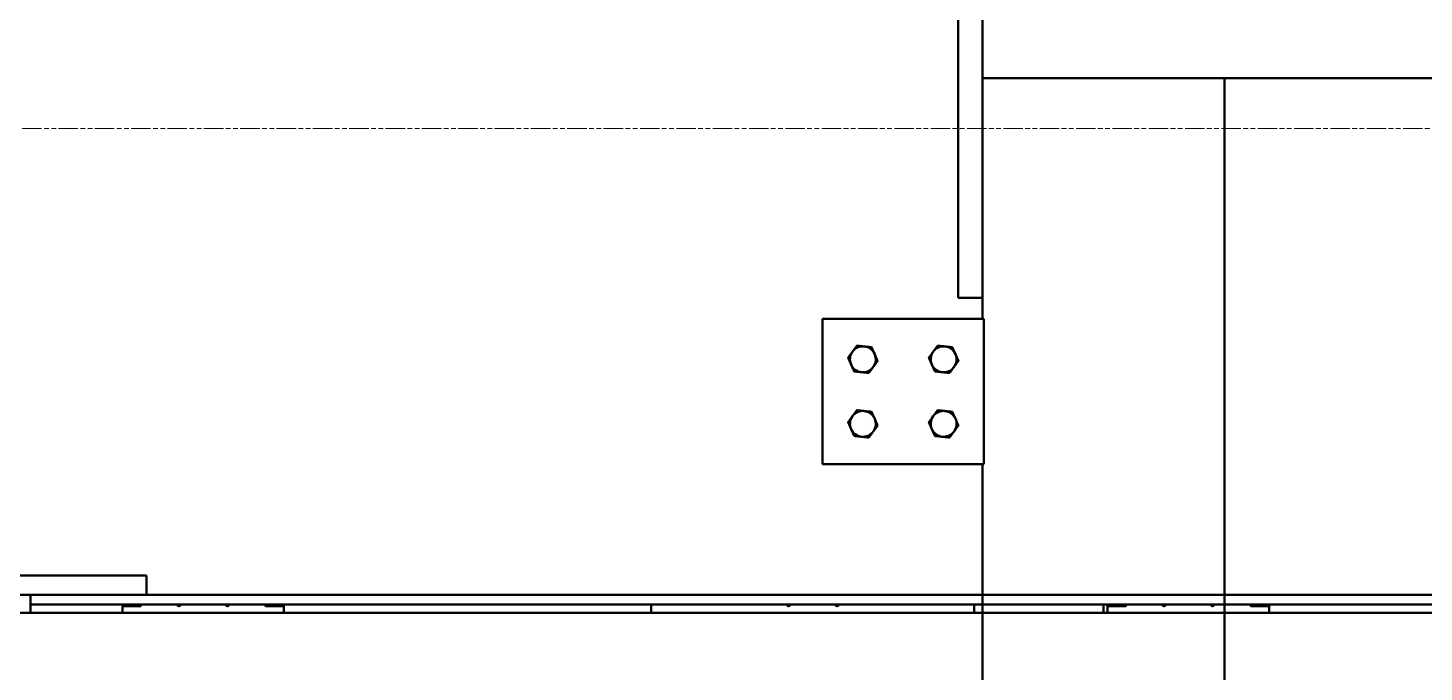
# Model space of a CAD drawing. Header units: metres. Extents: x -20317 to 2216, y -10281 to 3094.
# Drawn here: x -3874.8 to -3788.3, y -1291.4 to -1251.5 of the extents above; entities that cross this region are included whole.
import ezdxf

# ---------------------------------------------------------------- set-up
doc = ezdxf.new("R2010")
doc.units = ezdxf.units.M
doc.header["$MEASUREMENT"] = 0
doc.linetypes.add('AM_ISO09W050', pattern=[22.5, 12, -1.5, 3, -1.5, 3, -1.5])
doc.layers.get('0').update_dxf_attribs({"color": 30, "lineweight": 0})
for name, color, linetype, lineweight in [('SSN_Lift-AM_0', 7, 'Continuous', 50), ('SSN_PBC-AM_0', 5, 'Continuous', 50), ('SSN_PBC-AM_11', 9, 'AM_ISO09W050', 18)]:
    doc.layers.add(name, color=color, linetype=linetype, lineweight=lineweight)

# ---------------------------------------------------------------- blocks, each defined once
blk = doc.blocks.new('Lift_20-024-10000')
at = {"layer": 'SSN_Lift-AM_0'}
for p, q in [((772.5, 960), (772.5, 830.08)), ((787.5, 830.08), (787.5, 960)), ((772.5, 830.08), (772.5, 795)), ((1087.5, 831.29), (787.5, 831.29)), ((787.5, 795), (787.5, 830.08)), ((937.5, 831.29), (937.5, -692)), ((937.5, -692), (937.5, 831.29)), ((772.5, 795), (772.5, 710)), ((787.5, 710), (787.5, 795)), ((772.5, 695), (772.5, 710)), ((787.5, 710), (787.5, 695)), ((772.5, 695), (787.5, 695)), ((787.5, 682), (787.5, 695)), ((688.5, 592), (688.5, 682)), ((688.5, 682), (788.5, 682)), ((788.5, 682), (788.5, 592)), ((788.5, 592), (688.5, 592)), ((787.5, -592), (787.5, 592))]:
    blk.add_line(p, q, dxfattribs=at)
for centre, start, end in [((713.5, 657), 143.93265, 203.93265), ((713.5, 657), 83.93265, 143.93265), ((713.5, 657), 23.93265, 83.93265), ((713.5, 657), 323.93265, 23.93265), ((763.5, 657), 143.93265, 203.93265), ((763.5, 657), 83.93265, 143.93265), ((763.5, 657), 23.93265, 83.93265), ((763.5, 657), 323.93265, 23.93265), ((713.5, 657), 203.93265, 263.93265), ((713.5, 657), 263.93265, 323.93265), ((763.5, 657), 203.93265, 263.93265), ((763.5, 657), 263.93265, 323.93265), ((713.5, 617), 83.93265, 143.93265), ((713.5, 617), 23.93265, 83.93265), ((763.5, 617), 83.93265, 143.93265), ((763.5, 617), 23.93265, 83.93265), ((713.5, 617), 143.93265, 203.93265), ((713.5, 617), 323.93265, 23.93265), ((763.5, 617), 143.93265, 203.93265), ((763.5, 617), 323.93265, 23.93265), ((713.5, 617), 203.93265, 263.93265), ((713.5, 617), 263.93265, 323.93265), ((763.5, 617), 203.93265, 263.93265), ((763.5, 617), 263.93265, 323.93265)]:
    blk.add_arc(centre, 8, start, end, dxfattribs=at)
for points in [[(704.31, 657.98), (705.77, 659.98), (707.03, 661.71)], [(706.19, 653.75), (705.32, 655.71), (704.31, 657.98)], [(707.03, 661.71), (708.3, 663.44), (709.75, 665.44)], [(709.75, 665.44), (712.21, 665.18), (714.35, 664.96)], [(714.35, 664.96), (716.48, 664.73), (718.94, 664.47)], [(718.94, 664.47), (719.94, 662.2), (720.81, 660.25)], [(720.81, 660.25), (721.68, 658.29), (722.69, 656.02)], [(754.31, 657.98), (755.77, 659.98), (757.03, 661.71)], [(756.19, 653.75), (755.32, 655.71), (754.31, 657.98)], [(757.03, 661.71), (758.3, 663.44), (759.75, 665.44)], [(759.75, 665.44), (762.21, 665.18), (764.35, 664.96)], [(764.35, 664.96), (766.48, 664.73), (768.94, 664.47)], [(768.94, 664.47), (769.94, 662.2), (770.81, 660.25)], [(770.81, 660.25), (771.68, 658.29), (772.69, 656.02)], [(708.06, 649.53), (707.06, 651.8), (706.19, 653.75)], [(712.65, 649.04), (710.52, 649.27), (708.06, 649.53)], [(717.25, 648.56), (714.79, 648.82), (712.65, 649.04)], [(719.97, 652.29), (718.7, 650.56), (717.25, 648.56)], [(722.69, 656.02), (721.23, 654.02), (719.97, 652.29)], [(758.06, 649.53), (757.06, 651.8), (756.19, 653.75)], [(762.65, 649.04), (760.52, 649.27), (758.06, 649.53)], [(767.25, 648.56), (764.79, 648.82), (762.65, 649.04)], [(769.97, 652.29), (768.7, 650.56), (767.25, 648.56)], [(772.69, 656.02), (771.23, 654.02), (769.97, 652.29)], [(707.03, 621.71), (708.3, 623.44), (709.75, 625.44)], [(709.75, 625.44), (712.21, 625.18), (714.35, 624.96)], [(714.35, 624.96), (716.48, 624.73), (718.94, 624.47)], [(718.94, 624.47), (719.94, 622.2), (720.81, 620.25)], [(757.03, 621.71), (758.3, 623.44), (759.75, 625.44)], [(759.75, 625.44), (762.21, 625.18), (764.35, 624.96)], [(764.35, 624.96), (766.48, 624.73), (768.94, 624.47)], [(768.94, 624.47), (769.94, 622.2), (770.81, 620.25)], [(704.31, 617.98), (705.77, 619.98), (707.03, 621.71)], [(706.19, 613.75), (705.32, 615.71), (704.31, 617.98)], [(722.69, 616.02), (721.23, 614.02), (719.97, 612.29)], [(720.81, 620.25), (721.68, 618.29), (722.69, 616.02)], [(754.31, 617.98), (755.77, 619.98), (757.03, 621.71)], [(756.19, 613.75), (755.32, 615.71), (754.31, 617.98)], [(772.69, 616.02), (771.23, 614.02), (769.97, 612.29)], [(770.81, 620.25), (771.68, 618.29), (772.69, 616.02)], [(708.06, 609.53), (707.06, 611.8), (706.19, 613.75)], [(712.65, 609.04), (710.52, 609.27), (708.06, 609.53)], [(717.25, 608.56), (714.79, 608.82), (712.65, 609.04)], [(719.97, 612.29), (718.7, 610.56), (717.25, 608.56)], [(758.06, 609.53), (757.06, 611.8), (756.19, 613.75)], [(762.65, 609.04), (760.52, 609.27), (758.06, 609.53)], [(767.25, 608.56), (764.79, 608.82), (762.65, 609.04)], [(769.97, 612.29), (768.7, 610.56), (767.25, 608.56)]]:
    blk.add_rational_spline(points, [1, 1.0379548493, 1], degree=2, dxfattribs=at)
blk = doc.blocks.new('Lift mit KG 3.200')
at = {"layer": 'SSN_PBC-AM_0'}
for p, q in [((67529.31, 61078.61), (67302.31, 61078.61)), ((67529.31, 61078.61), (67534.31, 61078.61)), ((67534.31, 61066.61), (67534.31, 61078.61)), ((67454.31, 61066.61), (67462.31, 61066.61)), ((67462.31, 61066.61), (67467.31, 61066.61)), ((67462.31, 61066.61), (67462.31, 61060.61)), ((67467.31, 61060.61), (67462.31, 61060.61)), ((67462.31, 61055.61), (67462.31, 61060.61)), ((68859.31, 61066.61), (67467.31, 61066.61)), ((67467.31, 61060.61), (68826.31, 61060.61)), ((67519.31, 61060.11), (67519.31, 61060.61)), ((67519.31, 61059.61), (67519.31, 61060.11)), ((67524.31, 61060.11), (67524.31, 61060.61)), ((67524.31, 61059.61), (67524.31, 61060.11)), ((67530.81, 61060.61), (67530.81, 61060.11)), ((67607.81, 61060.11), (67607.81, 61060.61)), ((67614.31, 61060.61), (67614.31, 61060.11)), ((67614.31, 61060.11), (67614.31, 61059.61)), ((67619.31, 61060.61), (67619.31, 61060.11)), ((67619.31, 61060.11), (67619.31, 61059.61)), ((67846.81, 61055.61), (67846.81, 61060.61)), ((68046.81, 61060.61), (68046.81, 61055.61)), ((68126.81, 61055.61), (68126.81, 61060.61)), ((68129.31, 61060.11), (68129.31, 61060.61)), ((68129.31, 61059.61), (68129.31, 61060.11)), ((68134.31, 61060.11), (68134.31, 61060.61)), ((68134.31, 61059.61), (68134.31, 61060.11)), ((68140.81, 61060.61), (68140.81, 61060.11)), ((68217.81, 61060.11), (68217.81, 61060.61)), ((68224.31, 61060.61), (68224.31, 61060.11)), ((68224.31, 61060.11), (68224.31, 61059.61)), ((68229.31, 61060.61), (68229.31, 61060.11)), ((68229.31, 61060.11), (68229.31, 61059.61)), ((68786.31, 61055.61), (65742.31, 61055.61)), ((67519.31, 61059.61), (67528.61, 61059.61)), ((67519.31, 61055.61), (67519.31, 61059.61)), ((67530.31, 61059.61), (67528.61, 61059.61)), ((67610.01, 61059.61), (67608.31, 61059.61)), ((67610.01, 61059.61), (67619.31, 61059.61)), ((67619.31, 61059.61), (67619.31, 61055.61)), ((68129.31, 61059.61), (68138.61, 61059.61)), ((68129.31, 61055.61), (68129.31, 61059.61)), ((68140.31, 61059.61), (68138.61, 61059.61)), ((68220.01, 61059.61), (68218.31, 61059.61)), ((68220.01, 61059.61), (68229.31, 61059.61)), ((68229.31, 61059.61), (68229.31, 61055.61))]:
    blk.add_line(p, q, dxfattribs=at)
for centre, radius, start, end in [((67530.31, 61060.11), 0.5, 270, 0), ((67554.31, 61060.61), 1, 180, 0), ((67584.31, 61060.61), 1, 180, 0), ((67608.31, 61060.11), 0.5, 180, 270), ((67931.81, 61060.61), 1, 180, 0), ((67961.81, 61060.61), 1, 180, 0), ((68140.31, 61060.11), 0.5, 270, 0), ((68164.31, 61060.61), 1, 180, 0), ((68194.31, 61060.61), 1, 180, 0), ((68218.31, 61060.11), 0.5, 180, 270)]:
    blk.add_arc(centre, radius, start, end, dxfattribs=at)
at = {"layer": 'SSN_PBC-AM_11'}
blk.add_line((68864.31, 61355.61), (65664.31, 61355.61), dxfattribs=at)
at = {"layer": 'SSN_Lift-AM_0'}
blk.add_blockref('Lift_20-024-10000', (67264.31, 60555.61), dxfattribs=at)
blk = doc.blocks.new('A$C4EFB1426')
blk.add_blockref('Lift mit KG 3.200', (-65305.19, -59357.45))

msp = doc.modelspace()

# ---------------------------------------------------------------- block references
at = {"xscale": 0.1, "yscale": 0.1, "zscale": 0.1}
msp.add_blockref('A$C4EFB1426', (-4090.347, -1457.513), dxfattribs=at)

doc.saveas('drawing.dxf')
